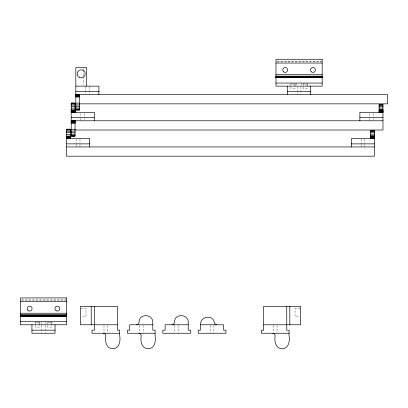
<?xml version="1.0" encoding="UTF-8"?>
<svg xmlns="http://www.w3.org/2000/svg" width="408" height="408" viewBox="0 0 408 408"><rect width="100%" height="100%" fill="white"/><g stroke="black" fill="none" stroke-linecap="round" stroke-linejoin="round"><path stroke-width="0.31" stroke-dasharray="2.04 1.53" d="M277.241 61.195L321.535 61.195M277.241 61.889L321.535 61.889M21.665 299.839L65.958 299.839M21.665 300.533L65.958 300.533M81.059 308.458L85.986 308.458L85.986 316.465L81.059 316.465M299.997 308.458L295.071 308.458L295.071 316.465L299.997 316.465M373.269 113.521L373.269 117.754M373.269 118.361L373.269 119.569M369.577 113.521L369.577 117.754M369.577 118.361L369.577 120.778M364.813 139.092L364.813 144.534M364.813 145.141L364.813 146.951M361.121 139.092L361.121 144.534M361.121 145.141L361.121 146.951M307.54 84.981L307.54 83.829L302.92 83.829L302.92 84.981M301.456 83.059L301.456 84.905M300.92 86.741L300.92 94.605M297.223 86.741L297.223 94.605M296.687 83.059L296.687 84.905M295.224 84.981L295.224 83.829L290.603 83.829L290.603 84.981M277.058 325.385L277.058 333.249M273.36 325.385L273.36 333.249M213.93 325.385L213.93 333.249M210.237 325.385L210.237 333.249M178.52 325.385L178.52 333.249M174.823 325.385L174.823 332.642M143.106 325.385L143.106 333.249M139.414 325.385L139.414 333.249M107.697 325.385L107.697 333.249M103.999 325.385L103.999 333.249M89.219 86.741L89.219 94.605M85.527 86.741L85.527 94.605M84.589 113.521L84.589 117.754M84.589 118.361L84.589 119.569M83.523 68.299L83.523 69.574M83.523 70.212L83.523 75.944M83.523 76.582L83.523 84.864M80.896 113.521L80.896 117.754M80.896 118.361L80.896 120.778M79.983 139.092L79.983 144.534M79.983 145.141L79.983 146.951M76.286 139.092L76.286 144.534M76.286 145.141L76.286 146.951M51.964 323.626L51.964 322.468L47.343 322.468L47.343 323.626M45.88 321.703L45.88 323.549M45.344 325.385L45.344 333.249M41.647 325.385L41.647 333.249M41.111 321.703L41.111 323.549M39.647 323.626L39.647 322.468L35.027 322.468L35.027 323.626M294.994 84.135L290.833 84.135L290.833 88.449L294.994 88.449L294.994 84.135M307.311 84.135L303.154 84.135L303.154 88.449L307.311 88.449L307.311 84.135M39.413 322.779L35.256 322.779L35.256 327.089L39.413 327.089L39.413 322.779M51.729 322.779L47.573 322.779L47.573 327.089L51.729 327.089L51.729 322.779"/><path stroke-width="0.61" d="M136.624 324.778C138.71 324.635 139.24 322.32 139.179 320.601C140.913 312.809 153.469 314.746 152.806 322.692L152.806 330.169L155.117 330.169L155.096 335.636C156.142 340.777 154.851 348.733 148.17 348.723C141.484 348.733 140.194 340.777 141.239 335.636L140.566 333.999L138.929 333.249M172.054 324.778C174.139 324.635 174.67 322.32 174.609 320.601C176.343 312.809 188.904 314.746 188.241 322.692L188.221 330.169L190.526 330.169L190.526 333.249L162.817 333.249L162.817 330.169L165.123 330.169L165.123 324.778L188.241 324.778M275.976 63.046L322.167 63.046M275.976 74.593L322.167 74.593M275.976 76.133L322.167 76.133M275.976 76.531L322.167 76.531M275.976 76.719L322.167 76.719M275.976 76.903L322.167 76.903M275.976 77.066L322.167 77.066M275.976 77.219L322.167 77.219M275.976 77.352L322.167 77.352M275.976 77.464L322.167 77.464M275.976 83.059L322.167 83.059M75.827 86.139L98.92 86.139L98.92 94.605M75.827 91.525L98.92 91.525M287.523 91.525L310.621 91.525M75.827 94.605L387.6 94.605L387.6 103.846L79.677 103.846M75.827 94.86L79.677 94.86M75.827 94.993L79.677 94.993M75.827 95.161L79.677 95.161M75.827 95.36L79.677 95.36M75.827 95.584L79.677 95.584M75.827 95.839L79.677 95.839M75.827 96.109L79.677 96.109M75.827 96.395L79.677 96.395M75.827 96.691L79.677 96.691M75.827 96.992L79.677 96.992M75.827 103.153L79.677 103.153M71.196 103.234L75.047 103.234M71.196 103.923L75.047 103.923M379.119 104.759L382.969 104.759M75.827 104.943L79.677 104.943M71.196 105.024L75.047 105.024M379.119 105.453L382.969 105.453M71.196 106.463L75.047 106.463M75.827 106.616L79.677 106.616M379.119 106.549L382.969 106.549M75.827 108.049L79.677 108.049M379.119 107.987L382.969 107.987M71.196 108.13L75.047 108.13M75.827 109.15L79.677 109.15M379.119 109.655L382.969 109.655M75.827 109.844L79.677 109.844M71.196 109.925L75.047 109.925M379.119 109.925L382.969 109.925M71.196 110.226L75.047 110.226M379.119 110.226L382.969 110.226M71.196 110.522L75.047 110.522M379.119 110.522L382.969 110.522M71.196 110.808L75.047 110.808M379.119 110.808L382.969 110.808M71.196 111.078L75.047 111.078M379.119 111.078L382.969 111.078M71.196 111.333L75.047 111.333M379.119 111.333L382.969 111.333M71.196 111.557L75.047 111.557M379.119 111.557L382.969 111.557M71.196 111.756L75.047 111.756M379.119 111.756L382.969 111.756M71.196 111.925L75.047 111.925M379.119 111.925L382.969 111.925M71.196 112.057L75.047 112.057M379.119 112.057L382.969 112.057M71.196 112.215L75.047 112.154M379.119 112.154L382.969 112.215M71.196 112.312L94.289 112.312L94.289 120.778M382.969 112.312L359.876 112.312L359.876 120.778M71.196 117.703L94.289 117.703M359.876 117.703L382.969 117.703M71.196 120.778L382.969 120.778M71.196 120.875L75.047 120.875M71.196 120.936L75.047 120.936M71.196 121.033L75.047 121.033M71.196 121.166L75.047 121.166M71.196 121.334L75.047 121.334M71.196 121.533L75.047 121.533M71.196 121.763L75.047 121.763M71.196 122.012L75.047 122.012M71.196 122.283L75.047 122.283M71.196 122.568L75.047 122.568M71.196 122.864L75.047 122.864M71.196 123.165L75.047 123.165M71.196 129.326L75.047 129.326M66.591 129.407L70.436 129.407M75.047 130.019L382.969 130.019L382.969 104.524L379.119 104.524L379.119 112.312M66.591 130.101L70.436 130.101M370.663 130.932L374.513 130.932M71.196 131.116L75.047 131.116M66.591 131.197L70.436 131.197M370.663 131.626L374.513 131.626M66.591 132.636L70.436 132.636M71.196 132.789L75.047 132.789M370.663 132.727L374.513 132.727M370.663 134.161L374.513 134.161M71.196 134.222L75.047 134.222M66.591 134.303L70.436 134.303M71.196 135.323L75.047 135.323M370.663 135.833L374.513 135.833M71.196 136.017L75.047 136.017M66.591 136.099L70.436 136.099M370.663 136.099L374.513 136.099M66.591 136.399L70.436 136.399M370.663 136.399L374.513 136.399M66.591 136.695L70.436 136.695M370.663 136.695L374.513 136.695M66.591 136.981L70.436 136.981M370.663 136.981L374.513 136.981M66.591 137.251L70.436 137.251M370.663 137.251L374.513 137.251M66.591 137.506L70.436 137.506M370.663 137.506L374.513 137.506M66.591 137.731L70.436 137.731M370.663 137.731L374.513 137.731M66.591 137.929L70.436 137.929M370.663 137.929L374.513 137.929M66.591 138.098L70.436 138.098M370.663 138.098L374.513 138.098M66.591 138.23L70.436 138.23M370.663 138.23L374.513 138.23M66.591 138.327L70.436 138.389M370.663 138.327L374.513 138.389M66.591 138.485L89.683 138.485L89.683 146.951M374.513 138.485L351.421 138.485L351.421 146.951M66.591 143.876L89.683 143.876M351.421 143.876L374.513 143.876M66.591 146.951L374.513 146.951M20.4 301.685L66.591 301.685M20.4 313.232L66.591 313.232M20.4 314.772L66.591 314.772M20.4 315.17L66.591 315.17M20.4 315.364L66.591 315.364M20.4 315.542L66.591 315.542M20.4 315.71L66.591 315.71M20.4 315.858L66.591 315.858M20.4 315.996L66.591 315.996M20.4 316.103L66.591 316.103M20.4 316.195L66.591 316.195M20.4 316.312L66.591 316.261M20.4 321.703L66.591 321.703M117.397 324.778L80.447 324.778L80.447 306.306L117.397 306.306L117.397 330.169L119.707 330.169L119.687 335.636C120.732 340.777 119.437 348.733 112.756 348.723C106.075 348.733 104.779 340.777 105.83 335.636L105.152 333.999L103.52 333.249M152.806 324.778L129.713 324.778L129.713 330.169L127.403 330.169L127.403 333.249L155.117 333.249M263.66 324.778L300.609 324.778L300.609 306.306L263.66 306.306L263.66 330.169L261.35 330.169L261.35 333.249L289.063 333.249M31.946 330.169L55.039 330.169M119.707 333.249L91.994 333.249L91.994 330.169L94.304 330.169L94.304 306.306M272.881 333.249L274.513 333.999L275.186 335.636C274.14 340.777 275.436 348.733 282.117 348.723C288.798 348.733 290.088 340.777 289.043 335.636L289.063 330.169L286.753 330.169L286.753 306.306M216.704 324.778C215.363 324.651 214.276 323.493 214.353 322.126C212.318 313.941 199.782 316.685 200.517 324.778L223.63 324.778L223.63 330.169L225.94 330.169L225.94 333.249L198.227 333.249L198.227 330.169L200.537 330.169L200.537 324.778M370.663 138.485L370.663 130.698L374.513 130.698L374.513 156.193L66.591 156.193L66.591 129.173L70.436 129.173L70.436 138.485M310.621 86.139L310.621 94.605M289.833 306.306L289.833 324.778M287.523 86.139L287.523 94.605M91.224 306.306L91.224 324.778M86.603 86.139L86.603 67.662L75.827 67.662L75.827 110.078L79.677 110.078L79.677 94.605M75.047 112.312L75.047 102.995L71.196 102.995L71.196 136.252L75.047 136.252L75.047 120.778M55.039 324.778L55.039 333.249L31.946 333.249L31.946 324.778M322.167 59.277L275.976 59.277L275.976 86.139L322.167 86.139L322.167 59.277M322.167 77.617L275.976 77.617L322.167 77.668M79.677 94.702L75.827 94.702L79.677 94.763M66.591 297.922L20.4 297.922L20.4 324.778L66.591 324.778L66.591 297.922M283.626 71.859A2.463 2.463 0 0 0 287.64 70.406A2.463 2.463 0 0 0 284.376 67.657A2.463 2.463 0 0 0 283.626 71.859M311.187 71.716A2.463 2.463 0 0 0 315.308 70.609A2.463 2.463 0 0 0 312.288 67.59A2.463 2.463 0 0 0 311.187 71.716M79.213 77.285A4.003 4.003 0 0 0 85.216 73.823A4.003 4.003 0 0 0 79.213 70.355A4.003 4.003 0 0 0 79.213 77.285M28.05 310.498A2.463 2.463 0 0 0 32.064 309.045A2.463 2.463 0 0 0 28.8 306.296A2.463 2.463 0 0 0 28.05 310.498M56.12 310.748A2.463 2.463 0 0 0 59.813 308.611A2.463 2.463 0 0 0 56.12 306.479A2.463 2.463 0 0 0 56.12 310.748"/></g></svg>
